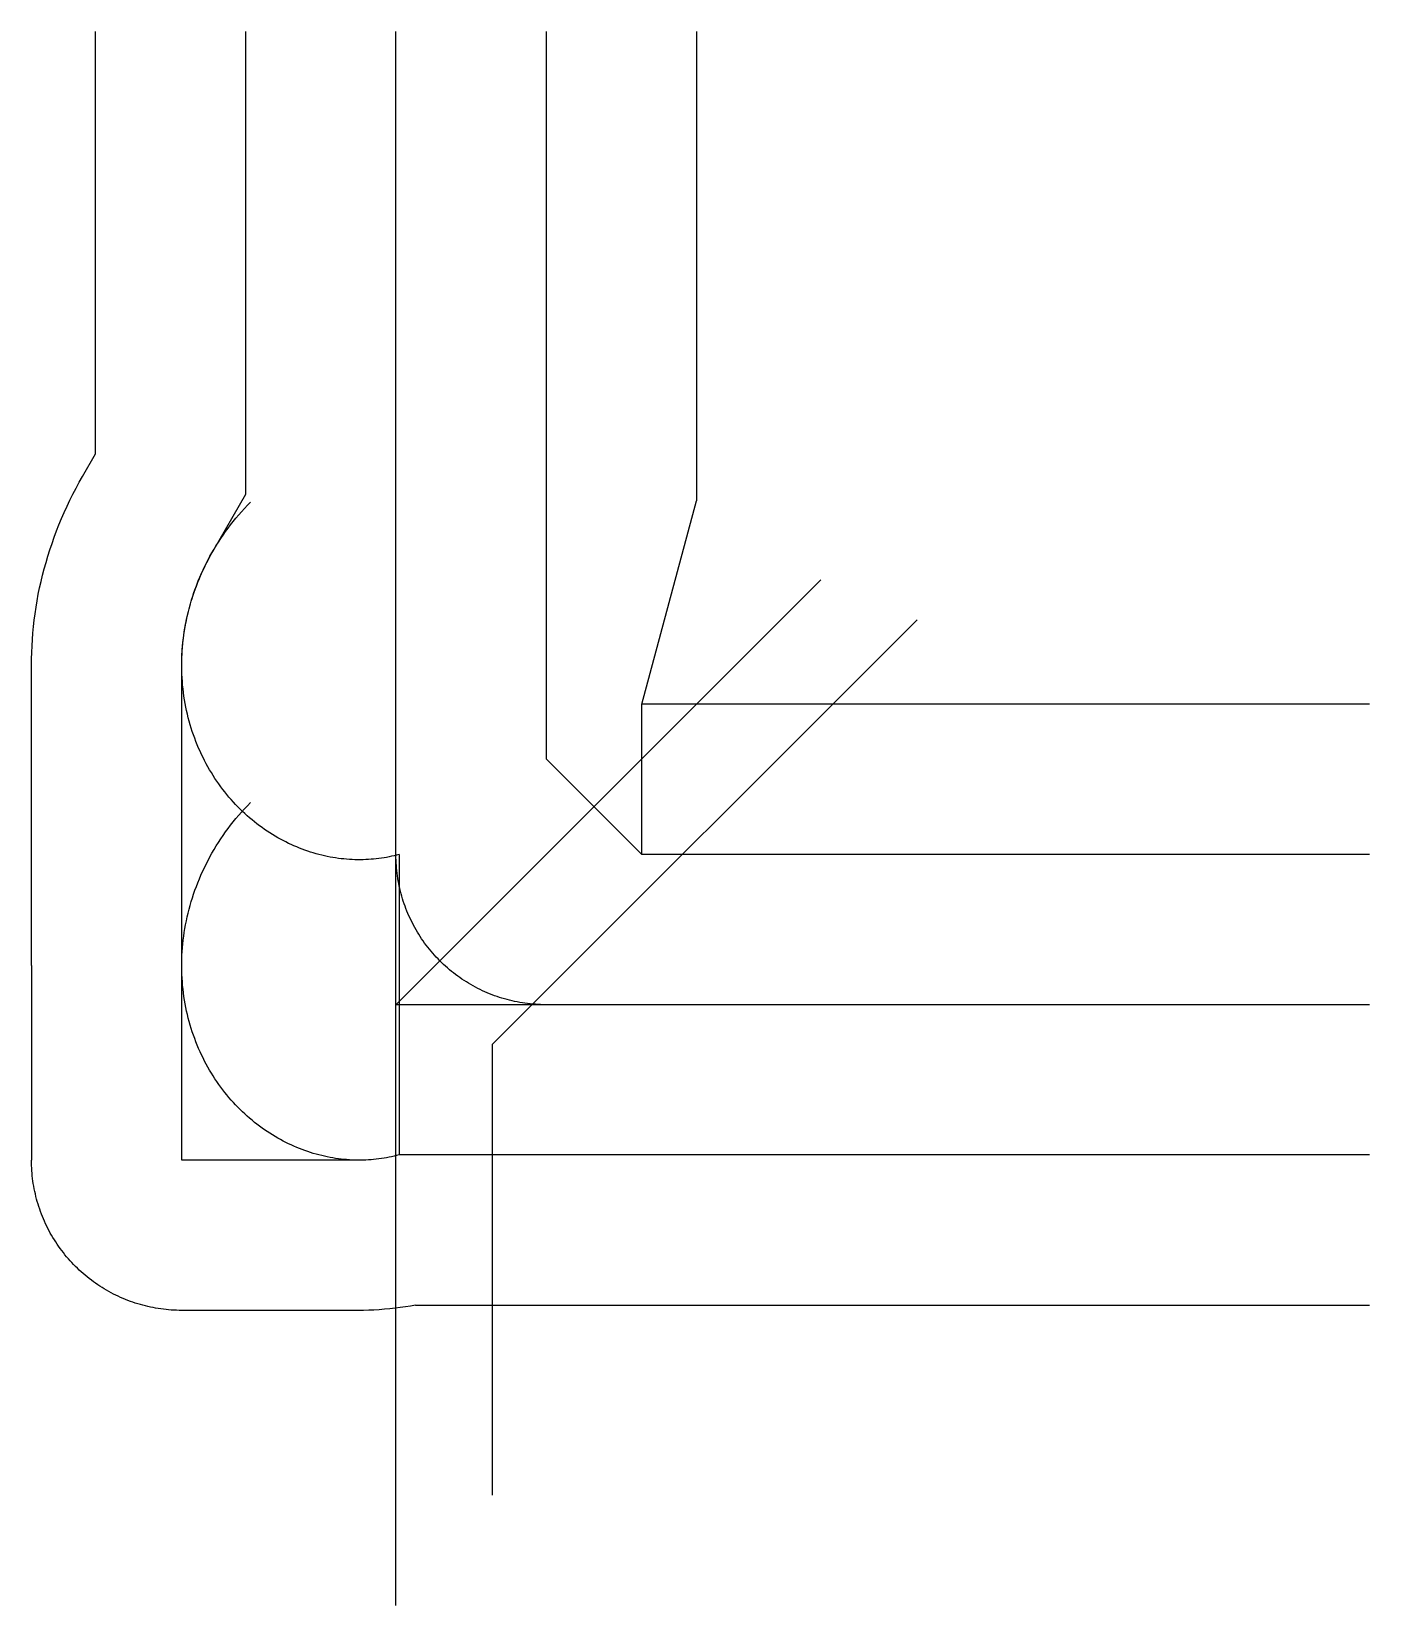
# Model space of a CAD drawing. Header units: metres. Extents: x -5616 to 15000, y -9260 to 15000.
import ezdxf

# ---------------------------------------------------------------- set-up
doc = ezdxf.new("R2010")
doc.units = ezdxf.units.M

msp = doc.modelspace()

# ---------------------------------------------------------------- linework, layer by layer
at = {"color": 1}
for p, q in [((-4630, 8488), (-4630, 15000)), ((-2315, 7867), (-2315, 15000)), ((0, 0), (0, 15000)), ((2315, 15000), (2315, 3790)), ((4630, 15000), (4630, 7765)), ((-4829, 8143), (-4630, 8488)), ((-2824, 6985), (-2315, 7867)), ((3790, 4630), (4630, 7765)), ((-5616, 603), (-5616, 5233)), ((-3301, 603), (-3301, 5233)), ((15000, 4630), (3790, 4630)), ((3790, 2315), (3790, 4630)), ((3790, 2315), (2315, 3790)), ((47, 2315), (47, -2315)), ((15000, 2315), (3790, 2315)), ((-5616, 603), (-5616, -2396)), ((-5616, 603), (-5616, 603)), ((-3301, -2396), (-3301, 603)), ((-3301, 603), (-3301, 603)), ((15000, 0), (0, 0)), ((-564, -2396), (-3301, -2396)), ((15000, -2315), (47, -2315)), ((-564, -4711), (-3301, -4711)), ((303, -4630), (15000, -4630))]:
    msp.add_line(p, q, dxfattribs=at)
for points in [[(15000, 0), (2308, 0), (2268, 0), (2227, 1), (2187, 3), (2147, 6), (2107, 9), (2067, 13), (2027, 17), (1987, 22), (1947, 28), (1907, 35), (1868, 42), (1828, 50), (1789, 59), (1750, 69), (1711, 79), (1672, 89), (1633, 101), (1595, 113), (1557, 126), (1519, 139), (1481, 153), (1443, 168), (1406, 183), (1369, 200), (1333, 216), (1296, 234), (1260, 252), (1224, 270), (1189, 289), (1154, 309), (1119, 330), (1085, 351), (1051, 372), (1017, 395), (984, 417), (951, 441), (919, 465), (887, 489), (856, 514), (824, 540), (794, 566), (764, 593), (734, 620), (705, 648), (676, 676), (648, 705), (620, 734), (593, 764), (566, 794), (540, 824), (514, 856), (489, 887), (465, 919), (441, 951), (417, 984), (395, 1017), (372, 1051), (351, 1085), (330, 1119), (309, 1154), (289, 1189), (270, 1224), (252, 1260), (234, 1296), (216, 1333), (200, 1369), (183, 1406), (168, 1443), (153, 1481), (139, 1519), (126, 1557), (113, 1595), (101, 1633), (89, 1672), (79, 1711), (69, 1750), (59, 1789), (50, 1828), (42, 1868), (35, 1907), (28, 1947), (22, 1987), (17, 2027), (13, 2067), (9, 2107), (6, 2147), (3, 2187), (1, 2227), (0, 2268), (0, 2308), (0, 2308), (0, 15000)], [(-5616, 5233), (-5615, 5332), (-5613, 5431), (-5608, 5530), (-5602, 5630), (-5595, 5729), (-5585, 5828), (-5574, 5928), (-5561, 6027), (-5546, 6127), (-5529, 6226), (-5511, 6325), (-5491, 6424), (-5469, 6523), (-5445, 6621), (-5420, 6719), (-5392, 6817), (-5364, 6915), (-5333, 7013), (-5300, 7109), (-5266, 7206), (-5230, 7302), (-5193, 7398), (-5153, 7493), (-5112, 7588), (-5069, 7682), (-5025, 7775), (-4978, 7868), (-4930, 7960), (-4881, 8052), (-4829, 8143), (-4829, 8143)], [(47, 2315), (9, 2305), (-29, 2296), (-67, 2287), (-106, 2279), (-145, 2271), (-184, 2265), (-224, 2258), (-264, 2253), (-304, 2248), (-344, 2244), (-385, 2241), (-426, 2238), (-467, 2236), (-508, 2234), (-550, 2234), (-592, 2234), (-634, 2235), (-676, 2236), (-718, 2239), (-760, 2242), (-803, 2246), (-845, 2250), (-888, 2256), (-931, 2262), (-974, 2269), (-1016, 2276), (-1059, 2285), (-1102, 2294), (-1145, 2304), (-1188, 2315), (-1231, 2327), (-1274, 2339), (-1317, 2352), (-1360, 2366), (-1403, 2381), (-1445, 2397), (-1488, 2413), (-1530, 2431), (-1573, 2449), (-1615, 2468), (-1657, 2487), (-1699, 2508), (-1740, 2529), (-1782, 2552), (-1823, 2574), (-1864, 2598), (-1904, 2623), (-1945, 2648), (-1985, 2674), (-2024, 2701), (-2064, 2729), (-2103, 2758), (-2142, 2787), (-2180, 2817), (-2218, 2848), (-2256, 2880), (-2293, 2912), (-2329, 2946), (-2366, 2980), (-2401, 3014), (-2437, 3050), (-2472, 3086), (-2506, 3123), (-2540, 3161), (-2573, 3199), (-2606, 3239), (-2638, 3279), (-2669, 3319), (-2700, 3360), (-2731, 3402), (-2760, 3445), (-2789, 3488), (-2818, 3532), (-2845, 3577), (-2872, 3622), (-2899, 3668), (-2924, 3715), (-2949, 3762), (-2973, 3809), (-2997, 3858), (-3019, 3906), (-3041, 3956), (-3062, 4006), (-3082, 4056), (-3102, 4107), (-3120, 4159), (-3138, 4211), (-3155, 4263), (-3171, 4316), (-3186, 4369), (-3200, 4423), (-3214, 4477), (-3226, 4532), (-3238, 4587), (-3248, 4643), (-3258, 4698), (-3267, 4754), (-3274, 4811), (-3281, 4868), (-3287, 4925), (-3292, 4982), (-3296, 5040), (-3298, 5097), (-3300, 5155), (-3301, 5214), (-3301, 5272), (-3300, 5331), (-3298, 5390), (-3294, 5449), (-3290, 5508), (-3285, 5567), (-3278, 5626), (-3271, 5685), (-3262, 5745), (-3253, 5804), (-3242, 5863), (-3230, 5923), (-3218, 5982), (-3204, 6041), (-3189, 6101), (-3173, 6160), (-3156, 6219), (-3137, 6278), (-3118, 6336), (-3098, 6395), (-3076, 6453), (-3054, 6511), (-3030, 6569), (-3006, 6627), (-2980, 6684), (-2953, 6741), (-2925, 6798), (-2896, 6855), (-2866, 6911), (-2835, 6967), (-2803, 7022), (-2770, 7077), (-2735, 7131), (-2700, 7186), (-2663, 7239), (-2626, 7292), (-2588, 7345), (-2548, 7397), (-2508, 7448), (-2466, 7499), (-2424, 7550), (-2380, 7599), (-2336, 7649), (-2290, 7697), (-2244, 7745), (-2244, 7745)], [(-3301, 5233), (-3301, 5292), (-3299, 5350), (-3297, 5409), (-3293, 5468), (-3288, 5527), (-3283, 5587), (-3276, 5646), (-3268, 5705), (-3259, 5764), (-3249, 5824), (-3238, 5883), (-3226, 5943), (-3213, 6002), (-3199, 6061), (-3184, 6120), (-3167, 6179), (-3150, 6238), (-3131, 6297), (-3112, 6356), (-3091, 6414), (-3069, 6473), (-3046, 6531), (-3022, 6589), (-2997, 6646), (-2971, 6703), (-2944, 6760), (-2916, 6817), (-2886, 6873), (-2856, 6929), (-2824, 6985), (-2824, 6985)], [(0, -9260), (0, 0), (6548, 6548)], [(8030, 5934), (1482, -614), (1482, -7559)], [(47, -2315), (9, -2325), (-29, -2334), (-67, -2343), (-106, -2351), (-145, -2359), (-184, -2365), (-224, -2372), (-264, -2377), (-304, -2382), (-344, -2386), (-385, -2389), (-426, -2392), (-467, -2394), (-508, -2396), (-550, -2396), (-592, -2396), (-634, -2395), (-676, -2394), (-718, -2391), (-760, -2388), (-803, -2384), (-845, -2380), (-888, -2374), (-931, -2368), (-974, -2361), (-1016, -2354), (-1059, -2345), (-1102, -2336), (-1145, -2326), (-1188, -2315), (-1231, -2303), (-1274, -2291), (-1317, -2278), (-1360, -2264), (-1403, -2249), (-1445, -2233), (-1488, -2217), (-1530, -2199), (-1573, -2181), (-1615, -2162), (-1657, -2143), (-1699, -2122), (-1740, -2101), (-1782, -2078), (-1823, -2056), (-1864, -2032), (-1904, -2007), (-1945, -1982), (-1985, -1956), (-2024, -1929), (-2064, -1901), (-2103, -1872), (-2142, -1843), (-2180, -1813), (-2218, -1782), (-2256, -1750), (-2293, -1718), (-2329, -1684), (-2366, -1650), (-2401, -1616), (-2437, -1580), (-2472, -1544), (-2506, -1507), (-2540, -1469), (-2573, -1431), (-2606, -1391), (-2638, -1351), (-2669, -1311), (-2700, -1270), (-2731, -1228), (-2760, -1185), (-2789, -1142), (-2818, -1098), (-2845, -1053), (-2872, -1008), (-2899, -962), (-2924, -915), (-2949, -868), (-2973, -821), (-2997, -772), (-3019, -724), (-3041, -674), (-3062, -624), (-3082, -574), (-3102, -523), (-3120, -471), (-3138, -419), (-3155, -367), (-3171, -314), (-3186, -261), (-3200, -207), (-3214, -153), (-3226, -98), (-3238, -43), (-3248, 13), (-3258, 68), (-3267, 124), (-3274, 181), (-3281, 238), (-3287, 295), (-3292, 352), (-3296, 410), (-3298, 467), (-3300, 525), (-3301, 584), (-3301, 642), (-3300, 701), (-3298, 760), (-3294, 819), (-3290, 878), (-3285, 937), (-3278, 996), (-3271, 1055), (-3262, 1115), (-3253, 1174), (-3242, 1233), (-3230, 1293), (-3218, 1352), (-3204, 1411), (-3189, 1471), (-3173, 1530), (-3156, 1589), (-3137, 1648), (-3118, 1706), (-3098, 1765), (-3076, 1823), (-3054, 1881), (-3030, 1939), (-3006, 1997), (-2980, 2054), (-2953, 2111), (-2925, 2168), (-2896, 2225), (-2866, 2281), (-2835, 2337), (-2803, 2392), (-2770, 2447), (-2735, 2501), (-2700, 2556), (-2663, 2609), (-2626, 2662), (-2588, 2715), (-2548, 2767), (-2508, 2818), (-2466, 2869), (-2424, 2920), (-2380, 2969), (-2336, 3019), (-2290, 3067), (-2244, 3115), (-2244, 3115)], [(-3301, -4711), (-3342, -4711), (-3382, -4710), (-3422, -4708), (-3463, -4706), (-3503, -4702), (-3543, -4698), (-3583, -4694), (-3623, -4689), (-3663, -4683), (-3703, -4676), (-3743, -4669), (-3783, -4661), (-3822, -4652), (-3861, -4642), (-3900, -4632), (-3939, -4621), (-3978, -4610), (-4017, -4598), (-4055, -4585), (-4093, -4572), (-4131, -4557), (-4168, -4543), (-4206, -4527), (-4243, -4511), (-4280, -4494), (-4316, -4477), (-4352, -4459), (-4388, -4440), (-4424, -4421), (-4459, -4401), (-4494, -4381), (-4528, -4359), (-4562, -4338), (-4596, -4315), (-4629, -4293), (-4662, -4269), (-4694, -4245), (-4726, -4220), (-4758, -4195), (-4789, -4170), (-4820, -4143), (-4850, -4117), (-4880, -4089), (-4909, -4061), (-4938, -4033), (-4967, -4004), (-4994, -3975), (-5022, -3945), (-5048, -3915), (-5075, -3884), (-5100, -3853), (-5125, -3821), (-5150, -3789), (-5174, -3757), (-5198, -3724), (-5220, -3691), (-5243, -3657), (-5264, -3623), (-5286, -3588), (-5306, -3554), (-5326, -3519), (-5345, -3483), (-5364, -3447), (-5382, -3411), (-5399, -3375), (-5416, -3338), (-5432, -3301), (-5448, -3263), (-5462, -3226), (-5477, -3188), (-5490, -3150), (-5503, -3112), (-5515, -3073), (-5527, -3034), (-5537, -2995), (-5547, -2956), (-5557, -2917), (-5566, -2877), (-5574, -2838), (-5581, -2798), (-5588, -2758), (-5594, -2718), (-5599, -2678), (-5604, -2638), (-5607, -2598), (-5611, -2558), (-5613, -2517), (-5615, -2477), (-5616, -2437), (-5616, -2396)], [(47, -2315), (9, -2325), (-29, -2334), (-67, -2343), (-106, -2351), (-145, -2359), (-184, -2365), (-224, -2372), (-264, -2377), (-304, -2382), (-344, -2386), (-385, -2389), (-426, -2392), (-467, -2394), (-508, -2396), (-550, -2396), (-564, -2396)], [(303, -4630), (224, -4644), (145, -4657), (65, -4669), (-15, -4679), (-96, -4688), (-177, -4695), (-258, -4701), (-339, -4706), (-421, -4709), (-502, -4711), (-564, -4711)]]:
    msp.add_lwpolyline(points, dxfattribs=at)

doc.saveas('drawing.dxf')
